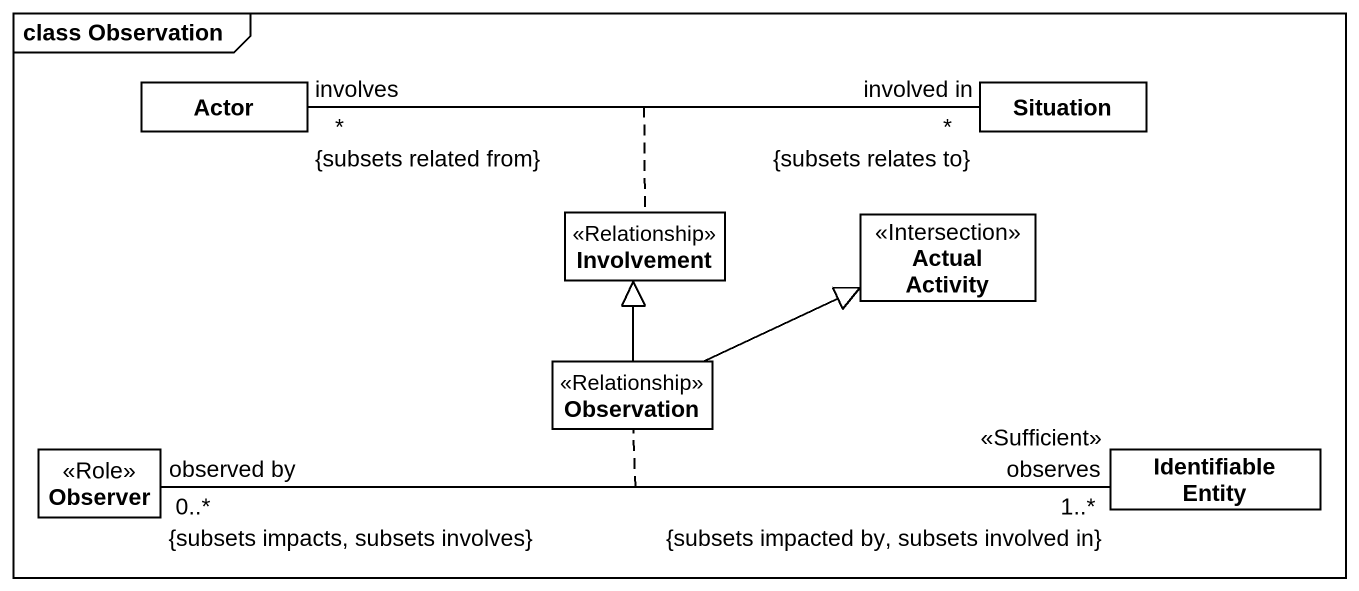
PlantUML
@startuml
mainframe class Observation
hide circle
hide empty members
class "Actor" as Actor_
class Situation
class Involvement <<Relationship>>
class "Actual Activity" as Actual_Activity <<Intersection>>
class Observation <<Relationship>>
class Observer <<Role>>
class "Identifiable Entity" as Identifiable_Entity
Actor_ "involves\n*\n{subsets related from}" -right- "involved in\n*\n{subsets relates to}" Situation
(Actor_, Situation) .. Involvement
Observation -up-|> Involvement
Observation -right-|> Actual_Activity
Observer "observed by\n0..*\n{subsets impacts, subsets involves}" -right- "observes\n1..*\n{subsets impacted by, subsets involved in}\n<<Sufficient>>" Identifiable_Entity
(Observer, Identifiable_Entity) .. Observation
@enduml
